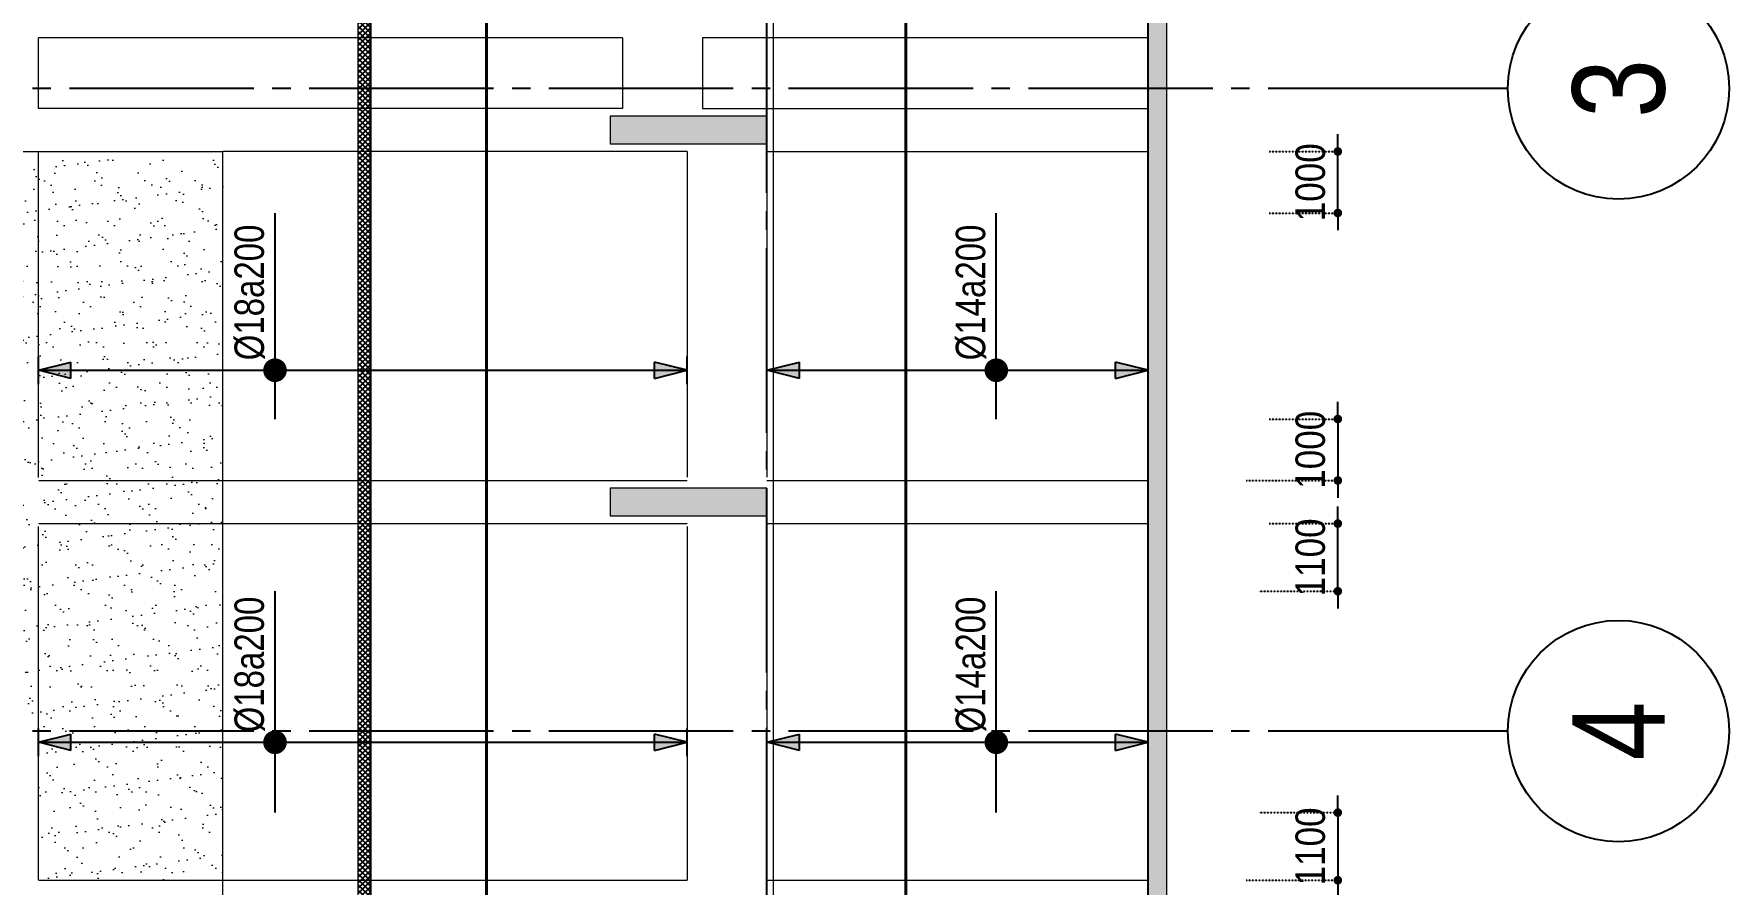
# Model space of a CAD drawing. Header units: millimetres. Extents: x -3819597 to -2591384, y 582389 to 820195.
# Drawn here: x -2678882 to -2651304, y 738094 to 751919 of the extents above; entities that cross this region are included whole.
import ezdxf
from ezdxf.enums import TextEntityAlignment as Align

# ---------------------------------------------------------------- set-up
doc = ezdxf.new("R2010")
doc.units = ezdxf.units.MM
doc.header["$MEASUREMENT"] = 0
for name, pattern in [('CENTER', [2, 1.25, -0.25, 0.25, -0.25]), ('CHG_XX_Cot_Ham 2$0$MB_Luoi truc$0$HTT Hidden 21', [3, 2, -1]), ('CHG_XX_Damsan_Ham 2$0$CHG_XX_Damsan_Ham 2$0$HIDDEN', [0.375, 0.25, -0.125]), ('CHG_XX_Luoi truc$0$MB_Luoi truc$0$Center101', [13, 10, -1, 1, -1]), ('DOT2', [0.125, 0, -0.125]), ('HIDDEN', [0.375, 0.25, -0.125])]:
    doc.linetypes.add(name, pattern=pattern)
doc.layers.get('0').update_dxf_attribs({"lineweight": 9})
doc.layers.get('Defpoints').update_dxf_attribs({"color": 10, "lineweight": 0})
for name, color, linetype in [('02HN. TEXT B', 1, 'Continuous'), ('08HN. SSS X', 6, 'Continuous'), ('12HN. GRID', 1, 'CENTER'), ('CHG_XX_Damsan_Ham 2$0$DTE-MEP-REVISION-1', 2, 'Continuous'), ('CHG_XX_Luoi truc$0$Grid', 34, 'Continuous'), ('CHG_XX_Luoi truc$0$Grid Line', 8, 'CHG_XX_Luoi truc$0$MB_Luoi truc$0$Center101'), ('dim', 51, 'Continuous')]:
    doc.layers.add(name, color=color, linetype=linetype)
for name, color, linetype, lineweight in [('CHG_XX_Cot_Ham 2$0$NS-Pier-H2', 150, 'Continuous', 13), ('CHG_XX_Cot_Ham 2$0$NS-Pier-H2 @ 1', 150, 'Continuous', 13), ('CHG_XX_Cot_Ham 2$0$NS-Pier-H2 @ 150', 150, 'Continuous', 13), ("CHG_XX_Damsan_Ham 2$0$CHG_XX_Damsan_Ham 2$0$'S_General_Hidden_1 Thin", 1, 'CHG_XX_Damsan_Ham 2$0$CHG_XX_Damsan_Ham 2$0$HIDDEN', 18), ('CHG_XX_Damsan_Ham 2$0$CHG_XX_Damsan_Ham 2$0$CHG_XX_Damsan_Ham 2$0$Start net bao', 3, 'Continuous', 18), ('CHG_XX_Damsan_Ham 2$0$CHG_XX_Damsan_Ham 2$0$DBAO', 3, 'Continuous', 13), ('CHG_XX_Damsan_Ham 2$0$CHG_XX_Damsan_Ham 2$0$DTE-MEP-H-SLAB TEXT', 3, 'Continuous', 0), ('CHG_XX_Damsan_Ham 2$0$CHG_XX_Damsan_Ham 2$0$mach ngung thi cong', 6, 'Continuous', 13), ('CHG_XX_Damsan_Ham 2$0$CHG_XX_Damsan_Ham 2$0$Start hatch', 8, 'Continuous', 25), ('CHG_XX_Damsan_Ham 2$0$CHG_XX_Damsan_Ham 2$0$Start net bao', 3, 'Continuous', 18), ('CHG_XX_Damsan_Ham 2$0$CHG_XX_Damsan_Ham 2$0$Start vach', 6, 'Continuous', 25), ('CHG_XX_Damsan_Ham 2$0$DTE-MEP-H-SLAB TEXT', 3, 'Continuous', 0), ('CHG_XX_Damsan_Ham 2$0$HATCH', 57, 'Continuous', 9), ('CHG_XX_Damsan_Ham 2$0$mach ngung thi cong', 6, 'Continuous', 13), ('CHG_XX_Damsan_Ham 2$0$Start vach', 6, 'Continuous', 25), ('thep chay suot', 5, 'HIDDEN', 40)]:
    doc.layers.add(name, color=color, linetype=linetype, lineweight=lineweight)
doc.styles.add('[HN042014]STYLE', font='arial.ttf', dxfattribs={"width": 0.8})
doc.styles.add('CHG_XX_Luoi truc$0$MB_Luoi truc$0$Grid A-F$0$VNI-HelveCB', font='VHELVCB_0.TTF')
doc.styles.add('MB_Luoi truc$0$Arial_C', font='arial.ttf', dxfattribs={"width": 0.85})
doc.dimstyles.new('200', dxfattribs={"dimscale": 200, "dimtxt": 2.4, "dimasz": 0.7, "dimexe": 0.0003, "dimexo": 0, "dimgap": 1, "dimtad": 1, "dimdec": 0, "dimzin": 12, "dimdsep": 46, "dimtxsty": 'MB_Luoi truc$0$Arial_C', "dimblk": 'MB_Luoi truc$0$_Dot', "dimcen": 0.5, "dimclrd": 256, "dimclre": 8, "dimclrt": 1, "dimadec": 0, "dimazin": 0, "dimtfac": 1, "dimtdec": 0, "dimtix": 1, "dimtmove": 2, "dimatfit": 3, "dimldrblk": 'MB_Luoi truc$0$HTT Arrow 30', "dimfxl": 1, "dimtolj": 1, "dimtzin": 0, "dimlwe": -1, "dimarcsym": 0})

# ---------------------------------------------------------------- blocks, each defined once
blk = doc.blocks.new('*U901')
at = {"layer": '12HN. GRID', "linetype": 'Continuous'}
h = blk.add_hatch(color=256, dxfattribs=at)
h.dxf.hatch_style = 1
h.paths.add_polyline_path([(-44, 1106.5), (44, 1106.5), (0, 1282.5)])
h = blk.add_hatch(color=256, dxfattribs=at)
h.dxf.hatch_style = 1
h.paths.add_polyline_path([(0, -2234.2), (44, -2058.2), (-44, -2058.2)])
at = {"layer": '08HN. SSS X', "linetype": 'ByBlock', "ltscale": 10}
for p, q in [((-264.5, 0), (852.3, 0)), ((-264.5, 0), (-264.5, 0)), ((852.3, 0), (852.3, 0))]:
    blk.add_line(p, q, dxfattribs=at)
at = {"layer": '12HN. GRID', "linetype": 'Continuous'}
for p, q in [((-75, 1282.5), (75, 1282.5)), ((-44, 1106.5), (0, 1282.5)), ((0, 1282.5), (0, -2234.2)), ((0, 1282.5), (44, 1106.5)), ((-44, 1106.5), (44, 1106.5)), ((-44, -2058.2), (44, -2058.2)), ((-44, -2058.2), (0, -2234.2)), ((0, -2234.2), (44, -2058.2)), ((-75, -2234.2), (75, -2234.2))]:
    blk.add_line(p, q, dxfattribs=at)
at = {"layer": '12HN. GRID', "linetype": 'Continuous', "const_width": 64, "flags": 128}
blk.add_lwpolyline([(-32, 0, 1), (32, 0, 1)], format="xyb", close=True, dxfattribs=at)
at = {"layer": '02HN. TEXT B', "linetype": 'ByBlock', "style": '[HN042014]STYLE', "width": 0.8, "flags": 8}
blk.add_attdef('1', text='', height=160, dxfattribs=at).set_placement((53.8, 140), align=Align.MIDDLE_LEFT)
blk.add_attdef('0', text='', height=160, dxfattribs=at).set_placement((1102.5, 160), align=Align.MIDDLE_CENTER)
at = {"layer": 'Defpoints', "color": 9, "linetype": 'ByBlock', "style": '[HN042014]STYLE', "width": 0.8, "flags": 9}
for tag, p in [('2', (2188.8, 2083.7)), ('3', (2188.8, 1678.9)), ('4', (2188.8, 1274.1)), ('5', (2188.8, 883.7))]:
    blk.add_attdef(tag, text='', height=250, dxfattribs=at).set_placement(p, align=Align.MIDDLE_CENTER)
blk = doc.blocks.new('MB_Luoi truc$0$_Dot')
at = {"color": 0, "linetype": 'ByBlock', "lineweight": -2}
blk.add_line((-0.5, 0), (-1, 0), dxfattribs=at)
at = {"color": 0, "linetype": 'ByBlock', "const_width": 0.5}
blk.add_lwpolyline([(-0.25, 0, 1), (0.25, 0, 1)], format="xyb", close=True, dxfattribs=at)
blk = doc.blocks.new('*D223')
at = {"layer": 'Defpoints', "color": 0, "transparency": 16777216}
for p in [(-2658784, 750006), (-2657669, 750006), (-2658784, 749006)]:
    blk.add_point(p, dxfattribs=at)
at = {"layer": 'dim', "lineweight": -2, "transparency": 16777216}
for p, q in [((-2657669, 750146), (-2657669, 750286)), ((-2657669, 749006), (-2657669, 750006)), ((-2657669, 748866), (-2657669, 748726))]:
    blk.add_line(p, q, dxfattribs=at)
at = {"layer": 'dim', "color": 8, "linetype": 'DOT2', "transparency": 16777216}
for p, q in [((-2658784, 750006), (-2657669, 750006)), ((-2658784, 749006), (-2657669, 749006))]:
    blk.add_line(p, q, dxfattribs=at)
at = {"layer": 'dim', "lineweight": -2, "transparency": 16777216, "xscale": 140, "yscale": 140, "zscale": 140}
for p, rotation in [((-2657669, 750006), 270), ((-2657669, 749006), 90)]:
    blk.add_blockref('MB_Luoi truc$0$_Dot', p, dxfattribs=dict(at, rotation=rotation))
at = {"layer": 'dim', "color": 1, "transparency": 16777216, "insert": (-2658115, 749506), "char_height": 480, "attachment_point": 5, "rotation": 90, "style": 'MB_Luoi truc$0$Arial_C'}
blk.add_mtext('\\A1;1000', dxfattribs=at)
blk = doc.blocks.new('MB_Luoi truc$0$HTT Arrow 30')
blk.add_hatch(color=256).paths.add_polyline_path([(-2.5, 0.375), (-2.5, -0.375), (0, 0)])
at = {"color": 0, "linetype": 'ByBlock', "lineweight": -2}
for p, q in [((0, 0), (-2.5, 0.375)), ((-2.5, -0.375), (-2.5, 0.375)), ((0, 0), (-2.5, -0.375))]:
    blk.add_line(p, q, dxfattribs=at)
blk = doc.blocks.new('*D224')
at = {"layer": 'Defpoints', "color": 0, "transparency": 16777216}
for p in [(-2658784, 745656), (-2659160, 744656), (-2657669, 744656)]:
    blk.add_point(p, dxfattribs=at)
at = {"layer": 'dim', "lineweight": -2, "transparency": 16777216}
for p, q in [((-2657669, 745796), (-2657669, 745936)), ((-2657669, 745656), (-2657669, 744656)), ((-2657669, 744516), (-2657669, 744376))]:
    blk.add_line(p, q, dxfattribs=at)
at = {"layer": 'dim', "color": 8, "linetype": 'DOT2', "transparency": 16777216}
for p, q in [((-2658784, 745656), (-2657669, 745656)), ((-2659160, 744656), (-2657669, 744656))]:
    blk.add_line(p, q, dxfattribs=at)
at = {"layer": 'dim', "lineweight": -2, "transparency": 16777216, "xscale": 140, "yscale": 140, "zscale": 140}
for p, rotation in [((-2657669, 745656), 270), ((-2657669, 744656), 90)]:
    blk.add_blockref('MB_Luoi truc$0$_Dot', p, dxfattribs=dict(at, rotation=rotation))
at = {"layer": 'dim', "color": 1, "transparency": 16777216, "insert": (-2658115, 745156), "char_height": 480, "attachment_point": 5, "rotation": 90, "style": 'MB_Luoi truc$0$Arial_C'}
blk.add_mtext('\\A1;1000', dxfattribs=at)
blk = doc.blocks.new('*U225')
at = {"layer": '12HN. GRID', "linetype": 'Continuous'}
h = blk.add_hatch(color=256, dxfattribs=at)
h.dxf.hatch_style = 1
h.paths.add_polyline_path([(-44, 1106.5), (44, 1106.5), (0, 1282.5)])
h = blk.add_hatch(color=256, dxfattribs=at)
h.dxf.hatch_style = 1
h.paths.add_polyline_path([(0, -2234.2), (44, -2058.2), (-44, -2058.2)])
at = {"layer": '08HN. SSS X', "linetype": 'ByBlock', "ltscale": 10}
for p, q in [((-381.1, 0), (819, 0)), ((-381.1, 0), (-381.1, 0)), ((819, 0), (819, 0))]:
    blk.add_line(p, q, dxfattribs=at)
at = {"layer": '12HN. GRID', "linetype": 'Continuous'}
for p, q in [((-75, 1282.5), (75, 1282.5)), ((-44, 1106.5), (0, 1282.5)), ((0, 1282.5), (0, -2234.2)), ((0, 1282.5), (44, 1106.5)), ((-44, 1106.5), (44, 1106.5)), ((-44, -2058.2), (44, -2058.2)), ((-44, -2058.2), (0, -2234.2)), ((0, -2234.2), (44, -2058.2)), ((-75, -2234.2), (75, -2234.2))]:
    blk.add_line(p, q, dxfattribs=at)
at = {"layer": '12HN. GRID', "linetype": 'Continuous', "const_width": 64, "flags": 128}
blk.add_lwpolyline([(-32, 0, 1), (32, 0, 1)], format="xyb", close=True, dxfattribs=at)
at = {"layer": '02HN. TEXT B', "linetype": 'ByBlock', "style": '[HN042014]STYLE', "width": 0.8, "flags": 8}
blk.add_attdef('1', text='', height=160, dxfattribs=at).set_placement((53.8, 140), align=Align.MIDDLE_LEFT)
blk.add_attdef('0', text='', height=160, dxfattribs=at).set_placement((1102.5, 160), align=Align.MIDDLE_CENTER)
at = {"layer": 'Defpoints', "color": 9, "linetype": 'ByBlock', "style": '[HN042014]STYLE', "width": 0.8, "flags": 9}
for tag, p in [('2', (2188.8, 2083.7)), ('3', (2188.8, 1678.9)), ('4', (2188.8, 1274.1)), ('5', (2188.8, 883.7))]:
    blk.add_attdef(tag, text='', height=250, dxfattribs=at).set_placement(p, align=Align.MIDDLE_CENTER)
blk = doc.blocks.new('*D226')
at = {"layer": 'Defpoints', "color": 0, "transparency": 16777216}
for p in [(-2658784, 743956), (-2657669, 743956), (-2658954, 742856)]:
    blk.add_point(p, dxfattribs=at)
at = {"layer": 'dim', "lineweight": -2, "transparency": 16777216}
for p, q in [((-2657669, 744096), (-2657669, 744236)), ((-2657669, 742856), (-2657669, 743956)), ((-2657669, 742716), (-2657669, 742576))]:
    blk.add_line(p, q, dxfattribs=at)
at = {"layer": 'dim', "color": 8, "linetype": 'DOT2', "transparency": 16777216}
for p, q in [((-2658784, 743956), (-2657669, 743956)), ((-2658954, 742856), (-2657669, 742856))]:
    blk.add_line(p, q, dxfattribs=at)
at = {"layer": 'dim', "lineweight": -2, "transparency": 16777216, "xscale": 140, "yscale": 140, "zscale": 140}
for p, rotation in [((-2657669, 743956), 270), ((-2657669, 742856), 90)]:
    blk.add_blockref('MB_Luoi truc$0$_Dot', p, dxfattribs=dict(at, rotation=rotation))
at = {"layer": 'dim', "color": 1, "transparency": 16777216, "insert": (-2658115, 743406), "char_height": 480, "attachment_point": 5, "rotation": 90, "style": 'MB_Luoi truc$0$Arial_C'}
blk.add_mtext('\\A1;1100', dxfattribs=at)
blk = doc.blocks.new('*D227')
at = {"layer": 'Defpoints', "color": 0, "transparency": 16777216}
for p in [(-2658954, 739256), (-2659160, 738156), (-2657669, 738156)]:
    blk.add_point(p, dxfattribs=at)
at = {"layer": 'dim', "lineweight": -2, "transparency": 16777216}
for p, q in [((-2657669, 739396), (-2657669, 739536)), ((-2657669, 739256), (-2657669, 738156)), ((-2657669, 738016), (-2657669, 737876))]:
    blk.add_line(p, q, dxfattribs=at)
at = {"layer": 'dim', "color": 8, "linetype": 'DOT2', "transparency": 16777216}
for p, q in [((-2658954, 739256), (-2657669, 739256)), ((-2659160, 738156), (-2657669, 738156))]:
    blk.add_line(p, q, dxfattribs=at)
at = {"layer": 'dim', "lineweight": -2, "transparency": 16777216, "xscale": 140, "yscale": 140, "zscale": 140}
for p, rotation in [((-2657669, 739256), 270), ((-2657669, 738156), 90)]:
    blk.add_blockref('MB_Luoi truc$0$_Dot', p, dxfattribs=dict(at, rotation=rotation))
at = {"layer": 'dim', "color": 1, "transparency": 16777216, "insert": (-2658115, 738706), "char_height": 480, "attachment_point": 5, "rotation": 90, "style": 'MB_Luoi truc$0$Arial_C'}
blk.add_mtext('\\A1;1100', dxfattribs=at)
blk = doc.blocks.new('*U691')
at = {"layer": 'thep chay suot', "linetype": 'HIDDEN', "ltscale": 10}
blk.add_line((-42737.9, 0), (14067.3, 0), dxfattribs=at)
at = {"layer": '02HN. TEXT B', "linetype": 'ByBlock', "style": '[HN042014]STYLE', "width": 0.8, "flags": 8}
blk.add_attdef('1', text='', height=160, dxfattribs=at).set_placement((94.5, 185.3), align=Align.MIDDLE_LEFT)
blk.add_attdef('0', text='', height=160, dxfattribs=at).set_placement((-351.3, 10.6), align=Align.MIDDLE_CENTER)
at = {"layer": 'Defpoints', "color": 9, "linetype": 'ByBlock', "style": '[HN042014]STYLE', "width": 0.8, "flags": 9}
for tag, p in [('2', (-7336, 4713.7)), ('3', (-7336, 4309)), ('4', (-7336, 3904.2)), ('5', (-7336, 3513.7))]:
    blk.add_attdef(tag, text='', height=250, dxfattribs=at).set_placement(p, align=Align.MIDDLE_CENTER)
blk = doc.blocks.new('*U1035')
at = {"layer": 'CHG_XX_Cot_Ham 2$0$NS-Pier-H2 @ 1'}
h = blk.add_hatch(color=256, dxfattribs=at)
h.dxf.hatch_style = 1
h.paths.add_polyline_path([(450, 0), (0, 0), (0, -2550), (450, -2550)])
at = {"layer": 'CHG_XX_Cot_Ham 2$0$NS-Pier-H2 @ 150'}
h = blk.add_hatch(color=256, dxfattribs=at)
h.dxf.hatch_style = 1
h.paths.add_polyline_path([(450, 0), (0, 0), (0, -2550), (450, -2550)])
blk = doc.blocks.new('CHG_XX_Cot_Ham 2$0$Block A_C450x2250')
at = {"layer": 'CHG_XX_Cot_Ham 2$0$NS-Pier-H2'}
blk.add_lwpolyline([(450, -2550), (0, -2550), (0, 0), (450, 0)], close=True, dxfattribs=at)
blk.add_blockref('*U1035', (0, 0), dxfattribs=at)
blk = doc.blocks.new('*U1029')
at = {"layer": 'CHG_XX_Luoi truc$0$Grid Line'}
blk.add_line((0, 0), (0, 608), dxfattribs=at)
at = {"layer": 'CHG_XX_Luoi truc$0$Grid', "lineweight": -2, "style": 'CHG_XX_Luoi truc$0$MB_Luoi truc$0$Grid A-F$0$VNI-HelveCB'}
for tag, p in [('GRIDSUB', (0, 617)), ('GRID', (0, -9))]:
    blk.add_attdef(tag, text='', height=5, dxfattribs=at).set_placement(p, align=Align.MIDDLE)
blk = doc.blocks.new('*U1031')
at = {"layer": 'CHG_XX_Luoi truc$0$Grid', "lineweight": -2}
blk.add_line((0, -3), (0, 0), dxfattribs=at)
blk.add_circle((0, -9), 6, dxfattribs=at)
at = {"layer": 'CHG_XX_Luoi truc$0$Grid Line'}
blk.add_line((0, 0), (0, 438), dxfattribs=at)
at = {"layer": 'CHG_XX_Luoi truc$0$Grid', "lineweight": -2, "style": 'CHG_XX_Luoi truc$0$MB_Luoi truc$0$Grid A-F$0$VNI-HelveCB'}
for tag, p in [('GRIDSUB', (0, 447)), ('GRID', (0, -9))]:
    blk.add_attdef(tag, text='', height=5, dxfattribs=at).set_placement(p, align=Align.MIDDLE)
blk = doc.blocks.new('CHG_XX_Luoi truc')
at = {"layer": 'CHG_XX_Luoi truc$0$Grid', "xscale": 300, "yscale": 300, "zscale": 300}
blk.add_blockref('*U1029', (99550, -12747), dxfattribs=at)
at = {"layer": 'CHG_XX_Luoi truc$0$Grid'}
ref = blk.add_blockref('*U1031', (110703, 141050), dxfattribs=dict(at, xscale=300.0000000000013, yscale=300.0000000000013, zscale=300.0000000000013, rotation=90))
ref.add_attrib('GRID', '3', dxfattribs={"lineweight": -2, "height": 1500, "rotation": 90, "style": 'CHG_XX_Luoi truc$0$MB_Luoi truc$0$Grid A-F$0$VNI-HelveCB'}).set_placement((113403, 141050), align=Align.MIDDLE)
ref = blk.add_blockref('*U1031', (110703, 130600), dxfattribs=dict(at, xscale=300.0000000000013, yscale=300.0000000000013, zscale=300.0000000000013, rotation=90))
ref.add_attrib('GRID', '4', dxfattribs={"lineweight": -2, "height": 1500, "rotation": 90, "style": 'CHG_XX_Luoi truc$0$MB_Luoi truc$0$Grid A-F$0$VNI-HelveCB'}).set_placement((113403, 130600), align=Align.MIDDLE)
blk = doc.blocks.new('CHG_XX_Cot_Ham 2')
at = {"layer": 'CHG_XX_Cot_Ham 2$0$NS-Pier-H2'}
h = blk.add_hatch(color=256, dxfattribs=at)
h.dxf.hatch_style = 1
h.paths.add_polyline_path([(99639.2, 163400), (-10900, 163400), (-10900, 85450), (-300, 85450), (-300, 84050), (32350, 84050), (32350, -9000), (103575.5, -9000), (106050, -6022), (106050, 158254.3)])
h.paths.add_polyline_path([(99533.7, 163100), (105750, 158110.4), (105750, 90450), (105650, 90450), (105750, 90450), (105750, 13850), (105750, 13722.3), (105750, -5913.6), (103434.7, -8700), (93599.8, -8700), (93299.8, -8700), (32650, -8700), (32650, 84350), (0, 84350), (0, 85750), (-10600, 85750), (-10600, 163100), (93600, 163100)], flags=16)
for p, q in [((105750, 158110.4), (105750, 90450)), ((106050, 158254.3), (106050, -6022))]:
    blk.add_line(p, q, dxfattribs=at)
at = {"layer": 'CHG_XX_Cot_Ham 2$0$NS-Pier-H2', "linetype": 'CHG_XX_Cot_Ham 2$0$MB_Luoi truc$0$HTT Hidden 21'}
blk.add_lwpolyline([(99639.2, 163400), (106050, 158254.3), (106050, -6022), (103575.5, -9000), (32350, -9000), (32350, 84050), (-300, 84050), (-300, 85450), (-10900, 85450), (-10900, 163400)], close=True, dxfattribs=at)
at = {"layer": 'CHG_XX_Cot_Ham 2$0$NS-Pier-H2'}
blk.add_blockref('CHG_XX_Luoi truc', (0, 0), dxfattribs=at)
at = {"layer": 'CHG_XX_Cot_Ham 2$0$NS-Pier-H2', "xscale": -1, "rotation": 90}
for p in [(97000, 140600), (97000, 134550)]:
    blk.add_blockref('CHG_XX_Cot_Ham 2$0$Block A_C450x2250', p, dxfattribs=at)
blk = doc.blocks.new('CHG_XX_Damsan_Ham 2$0$CHG_XX_Damsan_Ham 2$0$sdfsgdh')
at = {"layer": 'CHG_XX_Damsan_Ham 2$0$CHG_XX_Damsan_Ham 2$0$Start hatch', "ltscale": 0.5}
h = blk.add_hatch(dxfattribs=at)
h.set_pattern_fill('ANSI37', color=256, scale=500)
h.set_pattern_definition([(45, (273994.73, -8650), (-44.194174, 44.194174), []), (135, (273994.73, -8650), (-44.194174, -44.194174), [])])
h.paths.add_polyline_path([(103800, -3), (103600, -3), (103600, -403), (102202, -403), (102202, 1800), (102002, 1800), (102002, -603), (103600, -603), (103600, -36361), (103800, -36361)])
at = {"layer": 'CHG_XX_Damsan_Ham 2$0$DTE-MEP-H-SLAB TEXT', "color": 2, "ltscale": 0.5, "flags": 128}
blk.add_lwpolyline([(103600, -74225), (103600, -603)], dxfattribs=at)
at = {"layer": 'CHG_XX_Damsan_Ham 2$0$DTE-MEP-REVISION-1', "ltscale": 0.5}
blk.add_line((103800, -3), (103800, -74225), dxfattribs=at)
blk = doc.blocks.new('CHG_XX_Damsan_Ham 2', base_point=(3089256, -609981))
at = {"layer": 'CHG_XX_Damsan_Ham 2$0$HATCH'}
h = blk.add_hatch(dxfattribs=at)
h.set_pattern_fill('AR-SAND', color=256, scale=262.5)
h.paths.add_polyline_path([(90700, 139900), (87300, 139900), (87300, 130600), (90700, 130600)])
h = blk.add_hatch(dxfattribs=at)
h.set_pattern_fill('AR-SAND', color=256, scale=262.5)
h.paths.add_polyline_path([(90700, 130600), (87700, 130600), (87700, 128175), (90700, 128175)])
at = {"layer": "CHG_XX_Damsan_Ham 2$0$CHG_XX_Damsan_Ham 2$0$'S_General_Hidden_1 Thin", "ltscale": 10}
for p, q in [((87700, 140725), (87700, 141875)), ((97200, 141875), (87700, 141875)), ((97200, 141875), (97200, 140725)), ((105750, 141875), (98500, 141875)), ((98500, 141875), (98500, 140725)), ((97200, 140725), (87700, 140725)), ((98500, 140725), (99550, 140725)), ((99550, 140725), (105750, 140725)), ((99550, 140725), (105750, 140725)), ((77450, 140025), (90700, 140025)), ((87700, 134725), (87700, 140025)), ((98250, 140025), (90700, 140025)), ((90700, 125425), (90700, 140025)), ((98250, 140025), (98250, 134725)), ((99550, 140025), (99550, 134725)), ((99550, 140025), (105750, 140025)), ((99550, 140025), (105750, 140025)), ((87700, 134675), (98250, 134675)), ((99550, 134675), (105750, 134675)), ((99550, 134675), (105750, 134675)), ((87700, 133975), (98250, 133975)), ((87700, 128175), (87700, 133925)), ((98250, 133925), (98250, 128175)), ((99550, 133975), (105750, 133975)), ((99550, 133975), (105750, 133975)), ((99550, 133925), (99550, 128175)), ((87700, 128175), (98250, 128175)), ((99550, 128175), (105750, 128175))]:
    blk.add_line(p, q, dxfattribs=at)
at = {"layer": 'CHG_XX_Damsan_Ham 2$0$CHG_XX_Damsan_Ham 2$0$CHG_XX_Damsan_Ham 2$0$Start net bao'}
for points in [[(-10900, 163400), (99639, 163400), (106050, 158250), (106050, -6022), (103576, -9000), (32350, -9000), (32350, 84050), (-300, 84050)], [(-10600, 85750), (-10600, 163100), (99534, 163100), (105750, 158106), (105750, 128050)]]:
    blk.add_lwpolyline(points, dxfattribs=at)
at = {"layer": 'CHG_XX_Damsan_Ham 2$0$CHG_XX_Damsan_Ham 2$0$mach ngung thi cong'}
blk.add_lwpolyline([(23700, 90148), (-100, 90150), (-100, 153400), (99650, 153400), (99650, 71950), (75851, 71950), (75851, 88800), (75851, 88800), (75851, 129600), (23700, 129600)], close=True, dxfattribs=at)
at = {"layer": 'CHG_XX_Damsan_Ham 2$0$CHG_XX_Damsan_Ham 2$0$Start net bao'}
for points in [[(-10900, 163400), (99639, 163400), (106050, 158250), (106050, -6022), (103576, -9000), (32350, -9000), (32350, 84050), (-300, 84050)], [(-10600, 85750), (-10600, 163100), (99534, 163100), (105750, 158106), (105750, 128050)]]:
    blk.add_lwpolyline(points, dxfattribs=at)
at = {"layer": 'CHG_XX_Damsan_Ham 2$0$CHG_XX_Damsan_Ham 2$0$Start vach'}
blk.add_lwpolyline([(105750, 12350), (105750, 156610)], dxfattribs=at)
at = {"layer": 'CHG_XX_Damsan_Ham 2$0$mach ngung thi cong'}
blk.add_lwpolyline([(23900, 90148), (-100, 90150), (-100, 153400), (99650, 153400), (99650, 71950), (75549, 71950), (75549, 88800), (75549, 88800), (75549, 129500), (23900, 129500)], close=True, dxfattribs=at)
at = {"layer": 'CHG_XX_Damsan_Ham 2$0$Start vach'}
blk.add_lwpolyline([(105750, 12350), (105750, 156610)], dxfattribs=at)
at = {"layer": 'CHG_XX_Damsan_Ham 2$0$CHG_XX_Damsan_Ham 2$0$DBAO'}
blk.add_blockref('CHG_XX_Cot_Ham 2', (0, 0), dxfattribs=at)
at = {"layer": 'CHG_XX_Damsan_Ham 2$0$CHG_XX_Damsan_Ham 2$0$DTE-MEP-H-SLAB TEXT'}
blk.add_blockref('CHG_XX_Damsan_Ham 2$0$CHG_XX_Damsan_Ham 2$0$sdfsgdh', (-10700, 160900), dxfattribs=at)
at = {"layer": 'CHG_XX_Damsan_Ham 2$0$HATCH'}
blk.add_blockref('CHG_XX_Cot_Ham 2', (0, 0), dxfattribs=at)
blk = doc.blocks.new('*U911')
at = {"layer": 'thep chay suot', "linetype": 'HIDDEN', "ltscale": 10}
blk.add_line((-42737.9, 0), (14689, 0), dxfattribs=at)
at = {"layer": '02HN. TEXT B', "linetype": 'ByBlock', "style": '[HN042014]STYLE', "width": 0.8, "flags": 8}
blk.add_attdef('1', text='', height=160, dxfattribs=at).set_placement((94.5, 185.3), align=Align.MIDDLE_LEFT)
blk.add_attdef('0', text='', height=160, dxfattribs=at).set_placement((-351.3, 10.6), align=Align.MIDDLE_CENTER)
at = {"layer": 'Defpoints', "color": 9, "linetype": 'ByBlock', "style": '[HN042014]STYLE', "width": 0.8, "flags": 9}
for tag, p in [('2', (-7336, 4713.7)), ('3', (-7336, 4309)), ('4', (-7336, 3904.2)), ('5', (-7336, 3513.7))]:
    blk.add_attdef(tag, text='', height=250, dxfattribs=at).set_placement(p, align=Align.MIDDLE_CENTER)
blk = doc.blocks.new('*U914')
at = {"layer": '12HN. GRID', "linetype": 'Continuous'}
h = blk.add_hatch(color=256, dxfattribs=at)
h.dxf.hatch_style = 1
h.paths.add_polyline_path([(-44, 1067.9), (44, 1067.9), (0, 1243.9)])
h = blk.add_hatch(color=256, dxfattribs=at)
h.dxf.hatch_style = 1
h.paths.add_polyline_path([(0, -822.8), (44, -646.8), (-44, -646.8)])
at = {"layer": '08HN. SSS X', "linetype": 'ByBlock', "ltscale": 10}
for p, q in [((-264.5, 0), (852.3, 0)), ((-264.5, 0), (-264.5, 0)), ((852.3, 0), (852.3, 0))]:
    blk.add_line(p, q, dxfattribs=at)
at = {"layer": '12HN. GRID', "linetype": 'Continuous'}
for p, q in [((-75, 1243.9), (75, 1243.9)), ((-44, 1067.9), (0, 1243.9)), ((0, 1243.9), (0, -822.8)), ((0, 1243.9), (44, 1067.9)), ((-44, 1067.9), (44, 1067.9)), ((-44, -646.8), (44, -646.8)), ((-44, -646.8), (0, -822.8)), ((0, -822.8), (44, -646.8)), ((-75, -822.8), (75, -822.8))]:
    blk.add_line(p, q, dxfattribs=at)
at = {"layer": '12HN. GRID', "linetype": 'Continuous', "const_width": 64, "flags": 128}
blk.add_lwpolyline([(-32, 0, 1), (32, 0, 1)], format="xyb", close=True, dxfattribs=at)
at = {"layer": '02HN. TEXT B', "linetype": 'ByBlock', "style": '[HN042014]STYLE', "width": 0.8, "flags": 8}
blk.add_attdef('1', text='', height=160, dxfattribs=at).set_placement((53.8, 140), align=Align.MIDDLE_LEFT)
blk.add_attdef('0', text='', height=160, dxfattribs=at).set_placement((1102.5, 160), align=Align.MIDDLE_CENTER)
at = {"layer": 'Defpoints', "color": 9, "linetype": 'ByBlock', "style": '[HN042014]STYLE', "width": 0.8, "flags": 9}
for tag, p in [('2', (2188.8, 2083.7)), ('3', (2188.8, 1678.9)), ('4', (2188.8, 1274.1)), ('5', (2188.8, 883.7))]:
    blk.add_attdef(tag, text='', height=250, dxfattribs=at).set_placement(p, align=Align.MIDDLE_CENTER)
blk = doc.blocks.new('*U915')
at = {"layer": '12HN. GRID', "linetype": 'Continuous'}
h = blk.add_hatch(color=256, dxfattribs=at)
h.dxf.hatch_style = 1
h.paths.add_polyline_path([(-44, 1067.9), (44, 1067.9), (0, 1243.9)])
h = blk.add_hatch(color=256, dxfattribs=at)
h.dxf.hatch_style = 1
h.paths.add_polyline_path([(0, -822.8), (44, -646.8), (-44, -646.8)])
at = {"layer": '08HN. SSS X', "linetype": 'ByBlock', "ltscale": 10}
for p, q in [((-381.1, 0), (819, 0)), ((-381.1, 0), (-381.1, 0)), ((819, 0), (819, 0))]:
    blk.add_line(p, q, dxfattribs=at)
at = {"layer": '12HN. GRID', "linetype": 'Continuous'}
for p, q in [((-75, 1243.9), (75, 1243.9)), ((-44, 1067.9), (0, 1243.9)), ((0, 1243.9), (0, -822.8)), ((0, 1243.9), (44, 1067.9)), ((-44, 1067.9), (44, 1067.9)), ((-44, -646.8), (44, -646.8)), ((-44, -646.8), (0, -822.8)), ((0, -822.8), (44, -646.8)), ((-75, -822.8), (75, -822.8))]:
    blk.add_line(p, q, dxfattribs=at)
at = {"layer": '12HN. GRID', "linetype": 'Continuous', "const_width": 64, "flags": 128}
blk.add_lwpolyline([(-32, 0, 1), (32, 0, 1)], format="xyb", close=True, dxfattribs=at)
at = {"layer": '02HN. TEXT B', "linetype": 'ByBlock', "style": '[HN042014]STYLE', "width": 0.8, "flags": 8}
blk.add_attdef('1', text='', height=160, dxfattribs=at).set_placement((53.8, 140), align=Align.MIDDLE_LEFT)
blk.add_attdef('0', text='', height=160, dxfattribs=at).set_placement((1102.5, 160), align=Align.MIDDLE_CENTER)
at = {"layer": 'Defpoints', "color": 9, "linetype": 'ByBlock', "style": '[HN042014]STYLE', "width": 0.8, "flags": 9}
for tag, p in [('2', (2188.8, 2083.7)), ('3', (2188.8, 1678.9)), ('4', (2188.8, 1274.1)), ('5', (2188.8, 883.7))]:
    blk.add_attdef(tag, text='', height=250, dxfattribs=at).set_placement(p, align=Align.MIDDLE_CENTER)

msp = doc.modelspace()

# ---------------------------------------------------------------- block references
at = {"layer": '08HN. SSS X', "linetype": 'Continuous'}
ref = msp.add_blockref('*U901', (-2674959.2, 746449.3), dxfattribs=dict(at, xscale=3, yscale=3, zscale=3, rotation=90))
ref.add_attrib('1', '%%c18a200', dxfattribs={"layer": '02HN. TEXT B', "linetype": 'ByBlock', "height": 480, "rotation": 90, "style": '[HN042014]STYLE', "width": 0.8}).set_placement((-2675379.2, 746610.6), align=Align.MIDDLE_LEFT)
ref = msp.add_blockref('*U914', (-2663224.9, 746449.3), dxfattribs=dict(at, xscale=3, yscale=3, zscale=3, rotation=90))
ref.add_attrib('1', '%%c14a200', dxfattribs={"layer": '02HN. TEXT B', "linetype": 'ByBlock', "height": 480, "rotation": 90, "style": '[HN042014]STYLE', "width": 0.8}).set_placement((-2663644.9, 746610.6), align=Align.MIDDLE_LEFT)
ref = msp.add_blockref('*U225', (-2674959.2, 740399.3), dxfattribs=dict(at, xscale=3, yscale=3, zscale=3, rotation=90))
ref.add_attrib('1', '%%c18a200', dxfattribs={"layer": '02HN. TEXT B', "linetype": 'ByBlock', "height": 480, "rotation": 90, "style": '[HN042014]STYLE', "width": 0.8}).set_placement((-2675379.2, 740560.6), align=Align.MIDDLE_LEFT)
ref = msp.add_blockref('*U915', (-2663224.9, 740399.3), dxfattribs=dict(at, xscale=3, yscale=3, zscale=3, rotation=90))
ref.add_attrib('1', '%%c14a200', dxfattribs={"layer": '02HN. TEXT B', "linetype": 'ByBlock', "height": 480, "rotation": 90, "style": '[HN042014]STYLE', "width": 0.8}).set_placement((-2663644.9, 740560.6), align=Align.MIDDLE_LEFT)
at = {"layer": 'dim'}
msp.add_blockref('CHG_XX_Damsan_Ham 2', (322749.3, 0), dxfattribs=at)
at = {"layer": 'thep chay suot', "xscale": 3, "yscale": 3, "zscale": 3, "rotation": 90}
for name, p in [('*U911', (-2671516.3, 729314.1)), ('*U691', (-2664699.2, 729314.1))]:
    msp.add_blockref(name, p, dxfattribs=at)

# ---------------------------------------------------------------- dimensions: what is measured, and where the dimension line sits
at = {"layer": 'dim'}
for base, p1, p2, picture, middle in [((-2657669.5, 750006), (-2658783.7, 749006.2), (-2658783.7, 750006), '*D223', (-2658114.6, 749506.1)), ((-2657669.5, 744656), (-2658783.7, 745655.9), (-2659160.3, 744656), '*D224', (-2658114.6, 745156)), ((-2657669.5, 743956), (-2658954.1, 742856.2), (-2658783.7, 743956), '*D226', (-2658114.5, 743406.1)), ((-2657669.5, 738156), (-2658954.1, 739255.9), (-2659160.3, 738156), '*D227', (-2658114.5, 738706))]:
    dim = msp.add_linear_dim(base=base, p1=p1, p2=p2, angle=90, dimstyle='200', dxfattribs=at)
    dim.commit()
    dim.dimension.update_dxf_attribs({"geometry": picture, "text_midpoint": middle})

doc.saveas('drawing.dxf')
